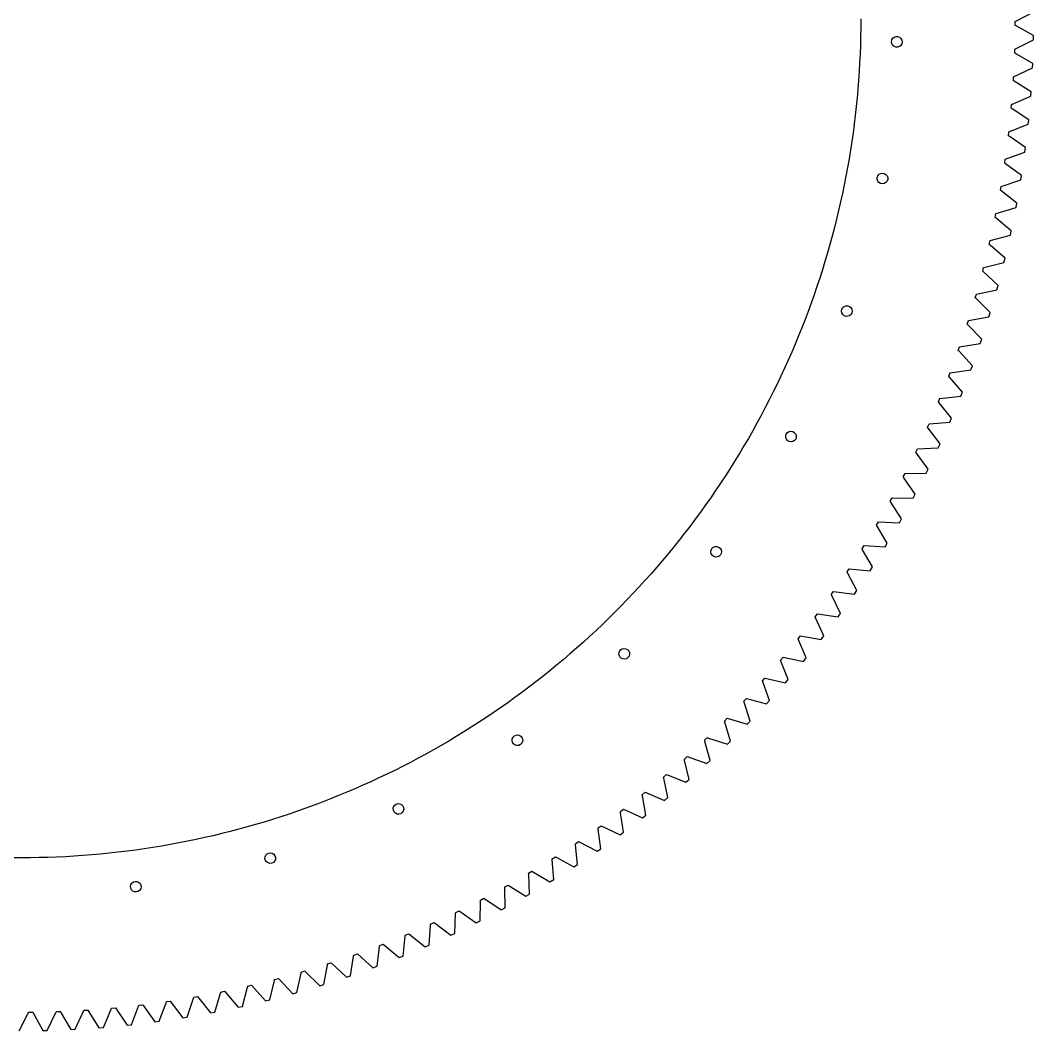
# Model space of a CAD drawing. Header units: metres. Extents: x -285 to 285, y -570 to 0.
# Drawn here: x -0.4 to 285.1, y -570.3 to -285.5 of the extents above; entities that cross this region are included whole.
import ezdxf

# ---------------------------------------------------------------- set-up
doc = ezdxf.new("R2010")
doc.units = ezdxf.units.M

msp = doc.modelspace()

# ---------------------------------------------------------------- linework, layer by layer
for p, q in [((236.41, -285.135), (236.397, -287.611)), ((279.933, -285.885), (285.129, -283.113)), ((236.397, -287.611), (236.359, -290.086)), ((279.922, -286.98), (279.927, -285.885)), ((279.928, -286.98), (279.922, -286.98)), ((279.927, -285.885), (279.933, -285.885)), ((280.196, -287.119), (279.928, -286.98)), ((285.098, -289.801), (280.196, -287.119)), ((236.359, -290.086), (236.294, -292.561)), ((245.061, -291.553), (245.165, -291.042)), ((245.165, -291.042), (245.437, -290.598)), ((245.437, -290.598), (245.845, -290.274)), ((245.845, -290.274), (246.339, -290.108)), ((246.339, -290.108), (246.86, -290.122)), ((246.86, -290.122), (247.345, -290.313)), ((247.345, -290.313), (247.735, -290.658)), ((247.735, -290.658), (247.983, -291.116)), ((247.983, -291.116), (248.06, -291.631)), ((279.804, -293.666), (285.076, -291.039)), ((285.076, -291.039), (285.098, -289.801)), ((236.294, -292.561), (236.203, -295.035)), ((245.138, -292.068), (245.061, -291.553)), ((245.387, -292.526), (245.138, -292.068)), ((245.777, -292.871), (245.387, -292.526)), ((246.262, -293.062), (245.777, -292.871)), ((246.783, -293.075), (246.262, -293.062)), ((247.277, -292.91), (246.783, -293.075)), ((247.684, -292.586), (247.277, -292.91)), ((247.957, -292.142), (247.684, -292.586)), ((248.06, -291.631), (247.957, -292.142)), ((279.762, -294.761), (279.798, -293.666)), ((279.798, -293.666), (279.804, -293.666)), ((236.203, -295.035), (236.086, -297.508)), ((279.769, -294.761), (279.762, -294.761)), ((280.033, -294.907), (279.769, -294.761)), ((284.859, -297.724), (280.033, -294.907)), ((236.086, -297.508), (235.944, -299.98)), ((279.459, -301.441), (284.801, -298.962)), ((284.801, -298.962), (284.859, -297.724)), ((235.776, -302.45), (235.581, -304.918)), ((235.944, -299.98), (235.776, -302.45)), ((279.387, -302.534), (279.453, -301.441)), ((279.393, -302.534), (279.387, -302.534)), ((279.653, -302.688), (279.393, -302.534)), ((279.453, -301.441), (279.459, -301.441)), ((235.581, -304.918), (235.361, -307.384)), ((284.399, -305.638), (279.653, -302.688)), ((235.361, -307.384), (235.115, -309.847)), ((278.898, -309.203), (284.307, -306.873)), ((284.307, -306.873), (284.399, -305.638)), ((235.115, -309.847), (234.844, -312.308)), ((278.795, -310.294), (278.892, -309.203)), ((278.801, -310.294), (278.795, -310.294)), ((279.057, -310.455), (278.801, -310.294)), ((278.892, -309.203), (278.898, -309.203)), ((283.719, -313.535), (279.057, -310.455)), ((234.844, -312.308), (234.546, -314.766)), ((283.593, -314.768), (283.719, -313.535)), ((234.546, -314.766), (234.223, -317.22)), ((278.121, -316.947), (283.593, -314.768)), ((233.874, -319.671), (233.5, -322.118)), ((234.223, -317.22), (233.874, -319.671)), ((277.988, -318.034), (278.115, -316.946)), ((277.994, -318.035), (277.988, -318.034)), ((278.245, -318.202), (277.994, -318.035)), ((278.115, -316.946), (278.121, -316.947)), ((282.82, -321.411), (278.245, -318.202)), ((233.5, -322.118), (233.1, -324.561)), ((282.659, -322.64), (282.82, -321.411)), ((233.1, -324.561), (232.674, -327)), ((276.966, -325.749), (277.123, -324.665)), ((277.123, -324.665), (277.129, -324.666)), ((277.129, -324.666), (282.659, -322.64)), ((232.674, -327), (232.223, -329.434)), ((276.972, -325.75), (276.966, -325.749)), ((277.218, -325.924), (276.972, -325.75)), ((281.702, -329.259), (277.218, -325.924)), ((232.223, -329.434), (231.746, -331.864)), ((241.036, -330.331), (241.04, -329.81)), ((241.21, -330.822), (241.036, -330.331)), ((241.04, -329.81), (241.223, -329.322)), ((241.541, -331.224), (241.21, -330.822)), ((241.223, -329.322), (241.561, -328.926)), ((241.561, -328.926), (242.015, -328.669)), ((242.015, -328.669), (242.528, -328.583)), ((242.528, -328.583), (243.041, -328.678)), ((243.041, -328.678), (243.49, -328.942)), ((243.808, -330.844), (243.469, -331.24)), ((243.49, -328.942), (243.821, -329.344)), ((243.99, -330.356), (243.808, -330.844)), ((243.821, -329.344), (243.995, -329.835)), ((243.995, -329.835), (243.99, -330.356)), ((275.923, -332.354), (281.508, -330.483)), ((281.508, -330.483), (281.702, -329.259)), ((231.746, -331.864), (231.244, -334.288)), ((241.99, -331.488), (241.541, -331.224)), ((242.502, -331.583), (241.99, -331.488)), ((243.016, -331.497), (242.502, -331.583)), ((243.469, -331.24), (243.016, -331.497)), ((275.73, -333.432), (275.917, -332.353)), ((275.736, -333.433), (275.73, -333.432)), ((275.977, -333.615), (275.736, -333.433)), ((275.917, -332.353), (275.923, -332.354)), ((280.367, -337.073), (275.977, -333.615)), ((230.717, -336.707), (230.164, -339.12)), ((231.244, -334.288), (230.717, -336.707)), ((230.164, -339.12), (229.586, -341.527)), ((274.504, -340.006), (280.138, -338.291)), ((280.138, -338.291), (280.367, -337.073)), ((229.586, -341.527), (228.983, -343.928)), ((274.281, -341.078), (274.498, -340.005)), ((274.287, -341.08), (274.281, -341.078)), ((274.523, -341.267), (274.287, -341.08)), ((274.498, -340.005), (274.504, -340.006)), ((278.814, -344.846), (274.523, -341.267)), ((228.983, -343.928), (228.355, -346.323)), ((278.552, -346.057), (278.814, -344.846)), ((228.355, -346.323), (227.702, -348.711)), ((272.62, -348.681), (272.866, -347.614)), ((272.866, -347.614), (272.873, -347.615)), ((272.873, -347.615), (278.552, -346.057)), ((227.023, -351.092), (226.32, -353.466)), ((227.702, -348.711), (227.023, -351.092)), ((272.626, -348.683), (272.62, -348.681)), ((272.857, -348.877), (272.626, -348.683)), ((277.047, -352.574), (272.857, -348.877)), ((226.32, -353.466), (225.592, -355.832)), ((271.03, -355.176), (276.751, -353.777)), ((276.751, -353.777), (277.047, -352.574)), ((225.592, -355.832), (224.84, -358.19)), ((270.748, -356.235), (271.024, -355.175)), ((270.754, -356.237), (270.748, -356.235)), ((270.979, -356.437), (270.754, -356.237)), ((275.065, -360.249), (270.979, -356.437)), ((271.024, -355.175), (271.03, -355.176)), ((224.84, -358.19), (224.062, -360.541)), ((224.062, -360.541), (223.26, -362.883)), ((268.979, -362.684), (274.736, -361.444)), ((274.736, -361.444), (275.065, -360.249)), ((222.434, -365.217), (221.583, -367.542)), ((223.26, -362.883), (222.434, -365.217)), ((268.667, -363.734), (268.973, -362.682)), ((268.673, -363.736), (268.667, -363.734)), ((268.893, -363.942), (268.673, -363.736)), ((272.871, -367.867), (268.893, -363.942)), ((268.973, -362.682), (268.979, -362.684)), ((221.583, -367.542), (220.708, -369.857)), ((230.998, -367.48), (231.084, -366.967)), ((231.093, -367.993), (230.998, -367.48)), ((231.084, -366.967), (231.341, -366.513)), ((231.358, -368.442), (231.093, -367.993)), ((231.341, -366.513), (231.737, -366.175)), ((231.737, -366.175), (232.225, -365.992)), ((232.225, -365.992), (232.746, -365.988)), ((232.746, -365.988), (233.237, -366.162)), ((233.237, -366.162), (233.639, -366.493)), ((233.639, -366.493), (233.903, -366.942)), ((233.912, -367.968), (233.656, -368.422)), ((233.903, -366.942), (233.998, -367.454)), ((233.998, -367.454), (233.912, -367.968)), ((272.509, -369.051), (272.871, -367.867)), ((220.708, -369.857), (219.809, -372.164)), ((231.76, -368.773), (231.358, -368.442)), ((232.251, -368.947), (231.76, -368.773)), ((232.772, -368.942), (232.251, -368.947)), ((233.26, -368.76), (232.772, -368.942)), ((233.656, -368.422), (233.26, -368.76)), ((266.378, -371.172), (266.713, -370.129)), ((266.713, -370.129), (266.719, -370.131)), ((266.719, -370.131), (272.509, -369.051)), ((219.809, -372.164), (218.885, -374.461)), ((266.384, -371.174), (266.378, -371.172)), ((266.598, -371.387), (266.384, -371.174)), ((270.466, -375.42), (266.598, -371.387)), ((217.938, -376.748), (216.967, -379.025)), ((218.885, -374.461), (217.938, -376.748)), ((264.253, -377.512), (270.071, -376.594)), ((270.071, -376.594), (270.466, -375.42)), ((216.967, -379.025), (215.972, -381.292)), ((263.884, -378.543), (264.247, -377.51)), ((263.89, -378.545), (263.884, -378.543)), ((264.097, -378.764), (263.89, -378.545)), ((267.851, -382.903), (264.097, -378.764)), ((264.247, -377.51), (264.253, -377.512)), ((215.972, -381.292), (214.953, -383.549)), ((214.953, -383.549), (213.911, -385.794)), ((261.185, -385.843), (261.577, -384.82)), ((261.577, -384.82), (261.583, -384.822)), ((261.583, -384.822), (267.424, -384.066)), ((267.424, -384.066), (267.851, -382.903)), ((212.845, -388.029), (211.756, -390.252)), ((213.911, -385.794), (212.845, -388.029)), ((261.191, -385.845), (261.185, -385.843)), ((261.393, -386.07), (261.191, -385.845)), ((265.03, -390.311), (261.393, -386.07)), ((211.756, -390.252), (210.643, -392.464)), ((264.57, -391.462), (265.03, -390.311)), ((210.643, -392.464), (209.508, -394.663)), ((258.285, -393.064), (258.705, -392.053)), ((258.291, -393.067), (258.285, -393.064)), ((258.486, -393.297), (258.291, -393.067)), ((262.004, -397.638), (258.486, -393.297)), ((258.705, -392.053), (258.711, -392.055)), ((258.711, -392.055), (264.57, -391.462)), ((209.508, -394.663), (208.349, -396.851)), ((207.168, -399.027), (205.964, -401.19)), ((208.349, -396.851), (207.168, -399.027)), ((255.185, -400.202), (255.633, -399.203)), ((255.633, -399.203), (255.639, -399.206)), ((255.639, -399.206), (261.513, -398.776)), ((261.513, -398.776), (262.004, -397.638)), ((205.964, -401.19), (204.737, -403.341)), ((215.273, -402.603), (215.438, -402.109)), ((215.438, -402.109), (215.762, -401.701)), ((215.762, -401.701), (216.206, -401.429)), ((216.206, -401.429), (216.717, -401.325)), ((216.717, -401.325), (217.232, -401.402)), ((217.232, -401.402), (217.69, -401.651)), ((217.69, -401.651), (218.035, -402.041)), ((218.035, -402.041), (218.226, -402.525)), ((218.226, -402.525), (218.24, -403.046)), ((255.19, -400.205), (255.185, -400.202)), ((255.379, -400.44), (255.19, -400.205)), ((258.775, -404.878), (255.379, -400.44)), ((204.737, -403.341), (203.488, -405.478)), ((215.286, -403.124), (215.273, -402.603)), ((215.477, -403.608), (215.286, -403.124)), ((215.822, -403.998), (215.477, -403.608)), ((216.28, -404.247), (215.822, -403.998)), ((216.796, -404.324), (216.28, -404.247)), ((217.306, -404.22), (216.796, -404.324)), ((217.75, -403.948), (217.306, -404.22)), ((218.074, -403.54), (217.75, -403.948)), ((218.24, -403.046), (218.074, -403.54)), ((258.253, -406.001), (258.775, -404.878)), ((202.217, -407.602), (200.924, -409.713)), ((203.488, -405.478), (202.217, -407.602)), ((251.888, -407.252), (252.363, -406.265)), ((251.893, -407.254), (251.888, -407.252)), ((252.075, -407.495), (251.893, -407.254)), ((255.347, -412.025), (252.075, -407.495)), ((252.363, -406.265), (252.369, -406.268)), ((252.369, -406.268), (258.253, -406.001)), ((200.924, -409.713), (199.608, -411.81)), ((198.27, -413.894), (196.911, -415.963)), ((199.608, -411.81), (198.27, -413.894)), ((248.396, -414.206), (248.899, -413.233)), ((248.899, -413.233), (248.904, -413.236)), ((248.904, -413.236), (254.793, -413.133)), ((254.793, -413.133), (255.347, -412.025)), ((196.911, -415.963), (195.53, -418.018)), ((248.401, -414.209), (248.396, -414.206)), ((248.576, -414.455), (248.401, -414.209)), ((251.721, -419.074), (248.576, -414.455)), ((195.53, -418.018), (194.128, -420.058)), ((251.136, -420.167), (251.721, -419.074)), ((192.705, -422.084), (191.26, -424.094)), ((194.128, -420.058), (192.705, -422.084)), ((244.712, -421.061), (245.242, -420.103)), ((244.717, -421.065), (244.712, -421.061)), ((244.886, -421.315), (244.717, -421.065)), ((247.9, -426.02), (244.886, -421.315)), ((245.242, -420.103), (245.247, -420.106)), ((245.247, -420.106), (251.136, -420.167)), ((191.26, -424.094), (189.794, -426.089)), ((188.308, -428.069), (186.801, -430.033)), ((189.794, -426.089), (188.308, -428.069)), ((240.839, -427.811), (241.395, -426.868)), ((240.844, -427.815), (240.839, -427.811)), ((241.005, -428.07), (240.844, -427.815)), ((243.888, -432.856), (241.005, -428.07)), ((241.395, -426.868), (241.4, -426.871)), ((241.4, -426.871), (247.286, -427.096)), ((247.286, -427.096), (247.9, -426.02)), ((186.801, -430.033), (185.273, -431.981)), ((183.725, -433.913), (182.157, -435.829)), ((185.273, -431.981), (183.725, -433.913)), ((194.871, -434.019), (195.352, -433.819)), ((195.352, -433.819), (195.873, -433.797)), ((195.873, -433.797), (196.37, -433.953)), ((236.779, -434.451), (237.362, -433.524)), ((237.362, -433.524), (237.367, -433.527)), ((237.367, -433.527), (243.244, -433.915)), ((243.244, -433.915), (243.888, -432.856)), ((182.157, -435.829), (180.569, -437.728)), ((194.178, -435.349), (194.246, -434.833)), ((194.291, -435.858), (194.178, -435.349)), ((194.246, -434.833), (194.487, -434.371)), ((194.571, -436.297), (194.291, -435.858)), ((194.487, -434.371), (194.871, -434.019)), ((194.984, -436.614), (194.571, -436.297)), ((195.481, -436.771), (194.984, -436.614)), ((196.002, -436.748), (195.481, -436.771)), ((196.483, -436.549), (196.002, -436.748)), ((196.37, -433.953), (196.783, -434.27)), ((196.867, -436.197), (196.483, -436.549)), ((196.783, -434.27), (197.063, -434.71)), ((197.108, -435.735), (196.867, -436.197)), ((197.063, -434.71), (197.176, -435.218)), ((197.176, -435.218), (197.108, -435.735)), ((236.785, -434.455), (236.779, -434.451)), ((236.939, -434.714), (236.785, -434.455)), ((239.687, -439.579), (236.939, -434.714)), ((178.962, -439.611), (177.334, -441.476)), ((180.569, -437.728), (178.962, -439.611)), ((239.014, -440.619), (239.687, -439.579)), ((177.334, -441.476), (175.687, -443.325)), ((232.537, -440.976), (233.145, -440.064)), ((232.542, -440.979), (232.537, -440.976)), ((232.689, -441.242), (232.542, -440.979)), ((235.302, -446.182), (232.689, -441.242)), ((233.145, -440.064), (233.15, -440.068)), ((233.15, -440.068), (239.014, -440.619)), ((174.021, -445.156), (172.336, -446.97)), ((175.687, -443.325), (174.021, -445.156)), ((172.336, -446.97), (170.632, -448.765)), ((228.115, -447.379), (228.748, -446.486)), ((228.12, -447.383), (228.115, -447.379)), ((228.26, -447.65), (228.12, -447.383)), ((230.734, -452.661), (228.26, -447.65)), ((228.748, -446.486), (228.753, -446.489)), ((228.753, -446.489), (234.6, -447.203)), ((234.6, -447.203), (235.302, -446.182)), ((168.909, -450.543), (167.167, -452.303)), ((170.632, -448.765), (168.909, -450.543)), ((167.167, -452.303), (165.408, -454.044)), ((223.517, -453.658), (224.175, -452.782)), ((223.522, -453.662), (223.517, -453.658)), ((223.654, -453.933), (223.522, -453.662)), ((224.175, -452.782), (224.18, -452.786)), ((224.18, -452.786), (230.004, -453.662)), ((230.004, -453.662), (230.734, -452.661)), ((163.63, -455.767), (161.834, -457.471)), ((165.408, -454.044), (163.63, -455.767)), ((225.988, -459.01), (223.654, -453.933)), ((160.021, -459.156), (158.189, -460.823)), ((161.834, -457.471), (160.021, -459.156)), ((218.746, -459.806), (219.428, -458.949)), ((219.428, -458.949), (219.433, -458.953)), ((219.433, -458.953), (225.23, -459.991)), ((225.23, -459.991), (225.988, -459.01)), ((156.341, -462.47), (154.475, -464.097)), ((158.189, -460.823), (156.341, -462.47)), ((218.751, -459.81), (218.746, -459.806)), ((218.875, -460.085), (218.751, -459.81)), ((221.067, -465.225), (218.875, -460.085)), ((154.475, -464.097), (152.593, -465.705)), ((168.289, -463.876), (168.437, -463.376)), ((168.321, -464.396), (168.289, -463.876)), ((168.529, -464.874), (168.321, -464.396)), ((168.437, -463.376), (168.747, -462.958)), ((168.887, -465.251), (168.529, -464.874)), ((168.747, -462.958), (169.181, -462.67)), ((169.354, -465.484), (168.887, -465.251)), ((169.181, -462.67), (169.688, -462.549)), ((169.688, -462.549), (170.206, -462.607)), ((170.206, -462.607), (170.672, -462.84)), ((170.812, -465.134), (170.378, -465.421)), ((170.672, -462.84), (171.03, -463.218)), ((171.122, -464.715), (170.812, -465.134)), ((171.03, -463.218), (171.238, -463.696)), ((171.27, -464.216), (171.122, -464.715)), ((171.238, -463.696), (171.27, -464.216)), ((213.806, -465.819), (214.511, -464.981)), ((214.511, -464.981), (214.516, -464.985)), ((214.516, -464.985), (220.282, -466.184)), ((220.282, -466.184), (221.067, -465.225)), ((150.694, -467.293), (148.778, -468.861)), ((152.593, -465.705), (150.694, -467.293)), ((169.871, -465.543), (169.354, -465.484)), ((170.378, -465.421), (169.871, -465.543)), ((213.811, -465.823), (213.806, -465.819)), ((213.928, -466.102), (213.811, -465.823)), ((215.976, -471.301), (213.928, -466.102)), ((146.846, -470.409), (144.898, -471.936)), ((148.778, -468.861), (146.846, -470.409)), ((208.701, -471.693), (209.429, -470.875)), ((209.429, -470.875), (209.434, -470.879)), ((209.434, -470.879), (215.164, -472.237)), ((142.934, -473.443), (140.954, -474.93)), ((144.898, -471.936), (142.934, -473.443)), ((208.705, -471.697), (208.701, -471.693)), ((208.814, -471.978), (208.705, -471.697)), ((210.717, -477.232), (208.814, -471.978)), ((215.164, -472.237), (215.976, -471.301)), ((138.959, -476.396), (136.948, -477.84)), ((140.954, -474.93), (138.959, -476.396)), ((203.434, -477.422), (204.185, -476.625)), ((204.185, -476.625), (204.19, -476.629)), ((204.19, -476.629), (209.88, -478.146)), ((134.923, -479.264), (132.882, -480.666)), ((136.948, -477.84), (134.923, -479.264)), ((203.439, -477.427), (203.434, -477.422)), ((203.54, -477.711), (203.439, -477.427)), ((205.296, -483.016), (203.54, -477.711)), ((209.88, -478.146), (210.717, -477.232)), ((130.828, -482.047), (128.758, -483.406)), ((132.882, -480.666), (130.828, -482.047)), ((198.01, -483.003), (198.783, -482.227)), ((198.783, -482.227), (198.787, -482.231)), ((198.787, -482.231), (204.434, -483.906)), ((126.675, -484.743), (124.578, -486.059)), ((128.758, -483.406), (126.675, -484.743)), ((198.015, -483.008), (198.01, -483.003)), ((198.108, -483.294), (198.015, -483.008)), ((199.716, -488.646), (198.108, -483.294)), ((204.434, -483.906), (205.296, -483.016)), ((122.467, -487.352), (120.343, -488.624)), ((124.578, -486.059), (122.467, -487.352)), ((138.206, -488.52), (138.256, -488.002)), ((138.256, -488.002), (138.48, -487.531)), ((138.48, -487.531), (138.852, -487.166)), ((138.852, -487.166), (139.326, -486.95)), ((139.326, -486.95), (139.845, -486.909)), ((139.845, -486.909), (140.347, -487.049)), ((140.347, -487.049), (140.771, -487.351)), ((140.771, -487.351), (141.066, -487.78)), ((141.066, -487.78), (141.197, -488.285)), ((192.433, -488.431), (193.227, -487.676)), ((193.227, -487.676), (193.232, -487.681)), ((193.232, -487.681), (198.829, -489.512)), ((118.205, -489.873), (116.055, -491.099)), ((120.343, -488.624), (118.205, -489.873)), ((138.337, -489.024), (138.206, -488.52)), ((138.632, -489.454), (138.337, -489.024)), ((139.056, -489.756), (138.632, -489.454)), ((139.558, -489.896), (139.056, -489.756)), ((140.077, -489.855), (139.558, -489.896)), ((140.551, -489.639), (140.077, -489.855)), ((140.923, -489.273), (140.551, -489.639)), ((141.147, -488.803), (140.923, -489.273)), ((141.197, -488.285), (141.147, -488.803)), ((192.438, -488.435), (192.433, -488.431)), ((192.523, -488.725), (192.438, -488.435)), ((193.981, -494.119), (192.523, -488.725)), ((198.829, -489.512), (199.716, -488.646)), ((111.716, -493.485), (109.528, -494.643)), ((113.892, -492.303), (111.716, -493.485)), ((116.055, -491.099), (113.892, -492.303)), ((186.708, -493.702), (187.523, -492.969)), ((186.712, -493.706), (186.708, -493.702)), ((186.789, -493.998), (186.712, -493.706)), ((187.523, -492.969), (187.527, -492.974)), ((187.527, -492.974), (193.071, -494.96)), ((107.328, -495.779), (105.116, -496.891)), ((109.528, -494.643), (107.328, -495.779)), ((188.097, -499.431), (186.789, -493.998)), ((193.071, -494.96), (193.981, -494.119)), ((100.659, -499.046), (98.4131, -500.088)), ((102.893, -497.98), (100.659, -499.046)), ((105.116, -496.891), (102.893, -497.98)), ((180.838, -498.811), (181.673, -498.102)), ((180.842, -498.816), (180.838, -498.811)), ((180.911, -499.11), (180.842, -498.816)), ((182.067, -504.577), (180.911, -499.11)), ((181.673, -498.102), (181.677, -498.107)), ((181.677, -498.107), (187.164, -500.246)), ((187.164, -500.246), (188.097, -499.431)), ((93.8899, -502.102), (91.6127, -503.074)), ((96.1568, -501.107), (93.8899, -502.102)), ((98.4131, -500.088), (96.1568, -501.107)), ((87.0285, -504.944), (84.7219, -505.844)), ((89.3255, -504.021), (87.0285, -504.944)), ((91.6127, -503.074), (89.3255, -504.021)), ((174.828, -503.756), (175.682, -503.07)), ((174.832, -503.76), (174.828, -503.756)), ((174.893, -504.056), (174.832, -503.76)), ((175.897, -509.553), (174.893, -504.056)), ((175.682, -503.07), (175.686, -503.075)), ((175.686, -503.075), (181.112, -505.366)), ((181.112, -505.366), (182.067, -504.577)), ((80.0812, -507.569), (77.7475, -508.396)), ((82.4061, -506.719), (80.0812, -507.569)), ((84.7219, -505.844), (82.4061, -506.719)), ((104.688, -507.636), (104.819, -507.132)), ((104.738, -508.155), (104.688, -507.636)), ((104.819, -507.132), (105.114, -506.703)), ((105.114, -506.703), (105.538, -506.4)), ((105.538, -506.4), (106.04, -506.261)), ((106.04, -506.261), (106.559, -506.302)), ((106.559, -506.302), (107.033, -506.518)), ((107.033, -506.518), (107.405, -506.883)), ((107.405, -506.883), (107.629, -507.353)), ((107.679, -507.872), (107.549, -508.376)), ((107.629, -507.353), (107.679, -507.872)), ((168.683, -508.531), (169.556, -507.869)), ((169.556, -507.869), (169.56, -507.874)), ((169.56, -507.874), (174.92, -510.315)), ((70.6964, -510.728), (68.3301, -511.456)), ((73.0548, -509.975), (70.6964, -510.728)), ((75.4053, -509.198), (73.0548, -509.975)), ((77.7475, -508.396), (75.4053, -509.198)), ((104.962, -508.625), (104.738, -508.155)), ((105.334, -508.99), (104.962, -508.625)), ((105.808, -509.206), (105.334, -508.99)), ((106.327, -509.247), (105.808, -509.206)), ((106.829, -509.108), (106.327, -509.247)), ((107.253, -508.805), (106.829, -509.108)), ((107.549, -508.376), (107.253, -508.805)), ((168.687, -508.536), (168.683, -508.531)), ((168.74, -508.833), (168.687, -508.536)), ((169.59, -514.356), (168.74, -508.833)), ((174.92, -510.315), (175.897, -509.553)), ((61.1875, -513.49), (58.7929, -514.119)), ((63.5755, -512.837), (61.1875, -513.49)), ((65.9564, -512.159), (63.5755, -512.837)), ((68.3301, -511.456), (65.9564, -512.159)), ((162.408, -513.134), (163.299, -512.497)), ((162.412, -513.139), (162.408, -513.134)), ((162.456, -513.437), (162.412, -513.139)), ((163.153, -518.982), (162.456, -513.437)), ((163.299, -512.497), (163.303, -512.502)), ((163.303, -512.502), (168.593, -515.091)), ((49.1525, -516.38), (46.7283, -516.882)), ((51.5713, -515.852), (49.1525, -516.38)), ((53.9845, -515.3), (51.5713, -515.852)), ((56.3918, -514.722), (53.9845, -515.3)), ((58.7929, -514.119), (56.3918, -514.722)), ((168.593, -515.091), (169.59, -514.356)), ((32.0846, -519.359), (29.6301, -519.682)), ((34.5356, -519.01), (32.0846, -519.359)), ((36.9827, -518.635), (34.5356, -519.01)), ((39.4259, -518.235), (36.9827, -518.635)), ((41.8647, -517.81), (39.4259, -518.235)), ((44.2989, -517.358), (41.8647, -517.81)), ((46.7283, -516.882), (44.2989, -517.358)), ((156.008, -517.56), (156.916, -516.948)), ((156.011, -517.565), (156.008, -517.56)), ((156.047, -517.865), (156.011, -517.565)), ((156.589, -523.427), (156.047, -517.865)), ((156.916, -516.948), (156.919, -516.953)), ((156.919, -516.953), (162.135, -519.688)), ((162.135, -519.688), (163.153, -518.982)), ((0, -521.546), (-2.47563, -521.533)), ((2.47563, -521.533), (0, -521.546)), ((4.951, -521.494), (2.47563, -521.533)), ((7.42583, -521.429), (4.951, -521.494)), ((9.89984, -521.339), (7.42583, -521.429)), ((12.3728, -521.222), (9.89984, -521.339)), ((14.8443, -521.079), (12.3728, -521.222)), ((17.3143, -520.911), (14.8443, -521.079)), ((19.7823, -520.717), (17.3143, -520.911)), ((22.2482, -520.497), (19.7823, -520.717)), ((24.7116, -520.251), (22.2482, -520.497)), ((27.1723, -519.979), (24.7116, -520.251)), ((29.6301, -519.682), (27.1723, -519.979)), ((68.5607, -521.794), (68.5925, -521.274)), ((68.7087, -522.293), (68.5607, -521.794)), ((68.5925, -521.274), (68.8003, -520.796)), ((69.0186, -522.712), (68.7087, -522.293)), ((68.8003, -520.796), (69.1589, -520.418)), ((69.1589, -520.418), (69.6251, -520.186)), ((69.6251, -520.186), (70.1427, -520.127)), ((70.1427, -520.127), (70.6492, -520.248)), ((70.6492, -520.248), (71.0836, -520.536)), ((71.0836, -520.536), (71.3935, -520.955)), ((71.5096, -521.974), (71.3019, -522.452)), ((71.3935, -520.955), (71.5414, -521.454)), ((71.5414, -521.454), (71.5096, -521.974)), ((149.486, -521.807), (150.411, -521.22)), ((149.49, -521.812), (149.486, -521.807)), ((149.517, -522.113), (149.49, -521.812)), ((149.905, -527.687), (149.517, -522.113)), ((150.411, -521.22), (150.415, -521.226)), ((150.415, -521.226), (155.553, -524.105)), ((69.453, -523), (69.0186, -522.712)), ((69.9595, -523.121), (69.453, -523)), ((70.4771, -523.062), (69.9595, -523.121)), ((70.9433, -522.83), (70.4771, -523.062)), ((71.3019, -522.452), (70.9433, -522.83)), ((155.553, -524.105), (156.589, -523.427)), ((142.85, -525.871), (143.79, -525.31)), ((142.853, -525.877), (142.85, -525.871)), ((142.872, -526.178), (142.853, -525.877)), ((143.104, -531.761), (142.872, -526.178)), ((143.79, -525.31), (143.794, -525.316)), ((143.794, -525.316), (148.85, -528.336)), ((148.85, -528.336), (149.905, -527.687)), ((30.6951, -529.605), (30.8079, -529.097)), ((30.7631, -530.122), (30.6951, -529.605)), ((31.0036, -530.584), (30.7631, -530.122)), ((30.8079, -529.097), (31.0878, -528.657)), ((31.3877, -530.936), (31.0036, -530.584)), ((31.0878, -528.657), (31.5011, -528.34)), ((31.869, -531.135), (31.3877, -530.936)), ((31.5011, -528.34), (31.9979, -528.184)), ((31.9979, -528.184), (32.5183, -528.206)), ((32.5183, -528.206), (32.9996, -528.406)), ((33.2996, -530.684), (32.8863, -531.001)), ((32.9996, -528.406), (33.3837, -528.758)), ((33.5795, -530.245), (33.2996, -530.684)), ((33.3837, -528.758), (33.6243, -529.22)), ((33.6923, -529.736), (33.5795, -530.245)), ((33.6243, -529.22), (33.6923, -529.736)), ((136.102, -529.749), (137.059, -529.215)), ((136.105, -529.755), (136.102, -529.749)), ((136.116, -530.056), (136.105, -529.755)), ((136.193, -535.643), (136.116, -530.056)), ((137.059, -529.215), (137.062, -529.22)), ((137.062, -529.22), (142.031, -532.38)), ((32.3895, -531.158), (31.869, -531.135)), ((32.8863, -531.001), (32.3895, -531.158)), ((129.177, -539.333), (129.255, -533.745)), ((129.25, -533.438), (130.221, -532.93)), ((129.253, -533.443), (129.25, -533.438)), ((129.255, -533.745), (129.253, -533.443)), ((130.221, -532.93), (130.223, -532.936)), ((130.223, -532.936), (135.104, -536.233)), ((142.031, -532.38), (143.104, -531.761)), ((122.298, -536.935), (123.282, -536.454)), ((123.282, -536.454), (123.285, -536.46)), ((123.285, -536.46), (128.071, -539.891)), ((135.104, -536.233), (136.193, -535.643)), ((122.061, -542.825), (122.295, -537.242)), ((122.295, -537.242), (122.3, -536.94)), ((122.3, -536.94), (122.298, -536.935)), ((128.071, -539.891), (129.177, -539.333)), ((114.851, -546.119), (115.239, -540.544)), ((115.239, -540.544), (115.253, -540.243)), ((115.251, -540.237), (116.248, -539.784)), ((115.253, -540.243), (115.251, -540.237)), ((116.248, -539.784), (116.251, -539.79)), ((116.251, -539.79), (120.94, -543.353)), ((107.551, -549.21), (108.095, -543.649)), ((108.095, -543.649), (108.117, -543.348)), ((108.115, -543.342), (109.125, -542.917)), ((108.117, -543.348), (108.115, -543.342)), ((109.125, -542.917), (109.127, -542.923)), ((109.127, -542.923), (113.715, -546.615)), ((120.94, -543.353), (122.061, -542.825)), ((100.169, -552.098), (100.867, -546.554)), ((100.867, -546.554), (100.898, -546.254)), ((100.895, -546.248), (101.916, -545.851)), ((100.898, -546.254), (100.895, -546.248)), ((101.916, -545.851), (101.919, -545.857)), ((101.919, -545.857), (106.403, -549.675)), ((113.715, -546.615), (114.851, -546.119)), ((92.7093, -554.779), (93.5609, -549.257)), ((93.5609, -549.257), (93.6001, -548.958)), ((93.5981, -548.952), (94.6297, -548.584)), ((93.6001, -548.958), (93.5981, -548.952)), ((94.6297, -548.584), (94.6318, -548.589)), ((94.6318, -548.589), (99.008, -552.531)), ((106.403, -549.675), (107.551, -549.21)), ((78.7378, -554.048), (78.7936, -553.752)), ((78.7919, -553.746), (79.8424, -553.435)), ((78.7936, -553.752), (78.7919, -553.746)), ((79.8424, -553.435), (79.8441, -553.441)), ((79.8441, -553.441), (83.9946, -557.62)), ((85.1778, -557.252), (86.1827, -551.756)), ((86.1827, -551.756), (86.2302, -551.458)), ((86.2283, -551.452), (87.2697, -551.112)), ((86.2302, -551.458), (86.2283, -551.452)), ((87.2697, -551.112), (87.2717, -551.118)), ((87.2717, -551.118), (91.5367, -555.18)), ((99.008, -552.531), (100.169, -552.098)), ((69.9234, -561.566), (71.2321, -556.133)), ((71.2321, -556.133), (71.2962, -555.838)), ((71.2946, -555.832), (72.3533, -555.551)), ((71.2962, -555.838), (71.2946, -555.832)), ((72.3533, -555.551), (72.3549, -555.557)), ((72.3549, -555.557), (76.3876, -559.85)), ((77.5806, -559.515), (78.7378, -554.048)), ((91.5367, -555.18), (92.7093, -554.779)), ((56.0614, -559.673), (56.1417, -559.382)), ((56.1405, -559.376), (57.2132, -559.154)), ((56.1417, -559.382), (56.1405, -559.376)), ((57.2132, -559.154), (57.2144, -559.16)), ((57.2144, -559.16), (61.0023, -563.67)), ((62.2121, -563.402), (63.6714, -558.008)), ((63.6714, -558.008), (63.7436, -557.716)), ((63.7421, -557.71), (64.8083, -557.458)), ((63.7436, -557.716), (63.7421, -557.71)), ((64.8083, -557.458), (64.8097, -557.464)), ((64.8097, -557.464), (68.7215, -561.867)), ((76.3876, -559.85), (77.5806, -559.515)), ((83.9946, -557.62), (85.1778, -557.252)), ((38.8139, -567.618), (40.7174, -562.364)), ((40.7174, -562.364), (40.8138, -562.078)), ((40.8128, -562.072), (41.8962, -561.91)), ((40.8138, -562.078), (40.8128, -562.072)), ((41.8962, -561.91), (41.8972, -561.917)), ((41.8972, -561.917), (45.4285, -566.63)), ((46.6513, -566.43), (48.4081, -561.125)), ((48.4081, -561.125), (48.4965, -560.837)), ((48.4954, -560.831), (49.5739, -560.639)), ((48.4965, -560.837), (48.4954, -560.831)), ((49.5739, -560.639), (49.575, -560.645)), ((49.575, -560.645), (53.236, -565.258)), ((54.4528, -565.024), (56.0614, -559.673)), ((68.7215, -561.867), (69.9234, -561.566)), ((1.91145, -565.332), (2.04648, -565.062)), ((2.04645, -565.056), (3.14178, -565.046)), ((2.04648, -565.062), (2.04645, -565.056)), ((3.14178, -565.046), (3.14185, -565.052)), ((3.14185, -565.052), (5.9861, -570.209)), ((7.22482, -570.181), (9.69966, -565.171)), ((9.69966, -565.171), (9.82713, -564.897)), ((9.8269, -564.891), (10.9216, -564.85)), ((9.82713, -564.897), (9.8269, -564.891)), ((10.9216, -564.85), (10.9218, -564.857)), ((10.9218, -564.857), (13.9083, -569.933)), ((15.1457, -569.87), (17.4804, -564.793)), ((17.4804, -564.793), (17.6002, -564.516)), ((17.5998, -564.51), (18.6929, -564.439)), ((17.6002, -564.516), (17.5998, -564.51)), ((18.6929, -564.439), (18.6933, -564.445)), ((18.6933, -564.445), (21.8198, -569.436)), ((23.055, -569.339), (25.2475, -564.199)), ((25.2475, -564.199), (25.3596, -563.919)), ((25.3591, -563.912), (26.4498, -563.811)), ((25.3596, -563.919), (25.3591, -563.912)), ((26.4498, -563.811), (26.4503, -563.817)), ((26.4503, -563.817), (29.7144, -568.72)), ((30.9464, -568.588), (32.9952, -563.389)), ((32.9952, -563.389), (33.0995, -563.106)), ((33.0988, -563.1), (34.1862, -562.968)), ((33.0995, -563.106), (33.0988, -563.1)), ((34.1862, -562.968), (34.187, -562.974)), ((34.187, -562.974), (37.586, -567.784)), ((53.236, -565.258), (54.4528, -565.024)), ((61.0023, -563.67), (62.2121, -563.402)), ((-0.70168, -570.271), (1.91145, -565.332)), ((37.586, -567.784), (38.8139, -567.618)), ((45.4285, -566.63), (46.6513, -566.43)), ((5.9861, -570.209), (7.22482, -570.181)), ((13.9083, -569.933), (15.1457, -569.87)), ((21.8198, -569.436), (23.055, -569.339)), ((29.7144, -568.72), (30.9464, -568.588))]:
    msp.add_line(p, q)

doc.saveas('drawing.dxf')
